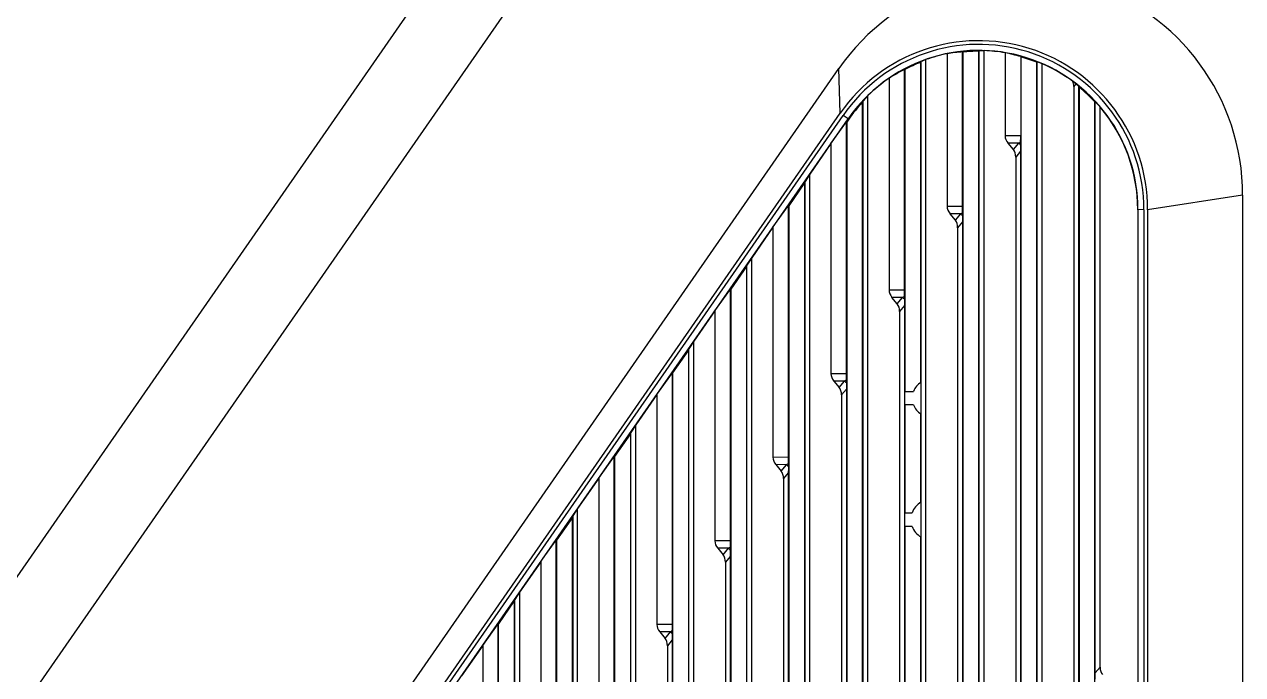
# Model space of a CAD drawing. Header units: millimetres. Extents: x 389 to 17466, y 310 to 5904.
# Drawn here: x 4587.7 to 4818.5, y 1272.6 to 1395.7 of the extents above; entities that cross this region are included whole.
import ezdxf

# ---------------------------------------------------------------- set-up
doc = ezdxf.new("R2010")
doc.units = ezdxf.units.MM

msp = doc.modelspace()

# ---------------------------------------------------------------- linework, layer by layer
at = {"color": 7, "linetype": 'Continuous'}
for p, q in [((4532.462, 1213.6368), (4790.8254, 1585.5477)), ((4532.5668, 1187.4964), (4799.9646, 1572.4123)), ((4762.5375, 1390.1843), (4762.5375, 1361.275)), ((4765.4837, 1361.2723), (4765.4837, 1390.5491)), ((4765.4837, 1390.5491), (4765.5375, 1390.5004)), ((4765.5375, 1390.5004), (4765.5375, 1186.3781)), ((4768.6205, 1390.7317), (4768.5375, 1390.6488)), ((4768.5375, 1190.6966), (4768.5375, 1390.6488)), ((4768.6205, 1241.2889), (4768.6205, 1390.7317)), ((4769.5375, 1242.3749), (4769.5375, 1390.7639)), ((4773.5375, 1390.3694), (4773.5375, 1374.6448)), ((4603.3982, 1187.798), (4742.044, 1387.3769)), ((4742.2567, 1378.9194), (4742.044, 1387.3769)), ((4757.6205, 1388.6934), (4757.5375, 1388.5716)), ((4757.5375, 1327.9506), (4757.5375, 1388.5716)), ((4757.6205, 1225.4546), (4757.6205, 1388.6934)), ((4758.5375, 1226.5406), (4758.5375, 1389.0854)), ((4776.4837, 1389.646), (4776.4837, 1374.6363)), ((4776.4837, 1389.646), (4776.5375, 1389.5754)), ((4776.5375, 1389.5754), (4776.5375, 1202.2125)), ((4779.6205, 1388.6269), (4779.5375, 1388.5706)), ((4779.5375, 1206.5309), (4779.5375, 1388.5706)), ((4779.6205, 1257.1233), (4779.6205, 1388.6269)), ((4780.5375, 1388.2962), (4779.6205, 1388.6269)), ((4780.5375, 1258.2093), (4780.5375, 1388.2962)), ((4751.5375, 1385.5223), (4751.5375, 1345.4392)), ((4754.4837, 1345.4363), (4754.4837, 1387.2182)), ((4754.4837, 1387.2182), (4754.5375, 1387.1858)), ((4754.5375, 1387.1858), (4754.5375, 1326.2539)), ((4786.9367, 1384.4804), (4786.3768, 1384.9203)), ((4786.9367, 1384.4804), (4786.5375, 1383.9976)), ((4786.5375, 1383.9976), (4786.5375, 1216.3777)), ((4787.4546, 1384.0371), (4786.9355, 1384.4773)), ((4787.4546, 1384.0371), (4787.4546, 1217.782)), ((4787.4546, 1384.0371), (4787.5375, 1383.8627)), ((4787.5375, 1383.8627), (4787.5375, 1218.0468)), ((4746.5375, 1381.0481), (4746.6205, 1381.2579)), ((4746.5375, 1159.0278), (4746.5375, 1381.0481)), ((4747.5375, 1382.2551), (4746.6205, 1381.2579)), ((4746.6205, 1209.6202), (4746.6205, 1381.2579)), ((4747.5375, 1210.7062), (4747.5375, 1382.2551)), ((4790.6205, 1381.0844), (4790.5375, 1381.0517)), ((4790.5375, 1222.3653), (4790.5375, 1381.0517)), ((4790.6205, 1272.9577), (4790.6205, 1381.0844)), ((4791.5375, 1380.1242), (4790.6205, 1381.0844)), ((4609.6208, 1187.9917), (4742.2567, 1378.9194)), ((4610.4732, 1187.9917), (4742.8182, 1378.5008)), ((4743.7652, 1377.8724), (4742.8351, 1378.525)), ((4791.5375, 1274.0437), (4791.5375, 1380.1242)), ((4611.7868, 1187.8911), (4743.7652, 1377.8724)), ((4740.5375, 1373.1688), (4743.4837, 1377.2744)), ((4743.4837, 1329.6019), (4743.4837, 1377.2744)), ((4743.4837, 1377.2744), (4743.5375, 1377.2576)), ((4743.8993, 1377.7783), (4743.5375, 1377.2576)), ((4743.5375, 1377.2576), (4743.5375, 1157.2632)), ((4743.7647, 1377.8718), (4743.8993, 1377.7783)), ((4776.4837, 1374.642), (4773.5375, 1374.6448)), ((4776.1108, 1373.2555), (4776.4741, 1373.5227)), ((4740.5375, 1373.1688), (4736.5375, 1367.4108)), ((4740.5375, 1373.1688), (4740.5375, 1329.6048)), ((4775.1016, 1372.0358), (4774.0924, 1373.2574)), ((4776.1108, 1373.2555), (4774.0924, 1373.2574)), ((4775.1016, 1372.0358), (4776.1108, 1373.2555)), ((4776.4546, 1371.7276), (4775.5375, 1370.6192)), ((4776.4546, 1371.7052), (4776.4546, 1201.9476)), ((4775.5375, 1370.6192), (4775.5375, 1200.5433)), ((4736.5375, 1367.4108), (4735.6205, 1366.0065)), ((4736.5375, 1194.7207), (4736.5375, 1367.4108)), ((4735.5375, 1365.7417), (4732.5375, 1361.4232)), ((4735.6205, 1366.0065), (4735.5375, 1365.7417)), ((4735.5375, 1365.7417), (4735.5375, 1156.2488)), ((4735.6205, 1193.6347), (4735.6205, 1366.0065)), ((4818.5375, 1363.4145), (4800.5375, 1360.6623)), ((4818.5375, 1363.4145), (4818.5375, 1156.5385)), ((4729.5375, 1357.3344), (4732.4837, 1361.4401)), ((4732.4837, 1313.7676), (4732.4837, 1361.4401)), ((4732.4837, 1361.4401), (4732.5375, 1361.4232)), ((4732.5375, 1361.4232), (4732.5375, 1156.2239)), ((4765.4837, 1361.2723), (4762.5375, 1361.275)), ((4764.1016, 1358.666), (4763.0924, 1359.8876)), ((4765.1108, 1359.8857), (4763.0924, 1359.8876)), ((4764.1016, 1358.666), (4765.1108, 1359.8857)), ((4765.1108, 1359.8857), (4765.4741, 1360.1529)), ((4798.6685, 1360.6623), (4798.6685, 1234.821)), ((4798.7013, 1360.6623), (4798.6685, 1360.6623)), ((4799.8375, 1360.6688), (4798.7013, 1360.6631)), ((4798.7013, 1360.6631), (4798.7013, 1238.4263)), ((4799.8375, 1360.6399), (4799.8375, 1235.4662)), ((4800.5375, 1360.6623), (4800.5375, 1156.4336)), ((4765.4546, 1358.3578), (4764.5375, 1357.2494)), ((4765.4546, 1358.3354), (4765.4546, 1186.1133)), ((4729.5375, 1357.3344), (4725.5375, 1351.5764)), ((4729.5375, 1357.3344), (4729.5375, 1313.7704)), ((4764.5375, 1357.2494), (4764.5375, 1184.709)), ((4725.5375, 1351.5764), (4724.6205, 1350.1721)), ((4725.5375, 1178.8846), (4725.5375, 1351.5764)), ((4724.5375, 1349.9073), (4721.5375, 1345.5888)), ((4724.6205, 1350.1721), (4724.5375, 1349.9073)), ((4724.5375, 1349.9073), (4724.5375, 1156.2488)), ((4724.6205, 1177.7986), (4724.6205, 1350.1721)), ((4718.5375, 1341.5), (4721.4837, 1345.6057)), ((4721.4837, 1297.9332), (4721.4837, 1345.6057)), ((4721.4837, 1345.6057), (4721.5375, 1345.5888)), ((4721.5375, 1345.5888), (4721.5375, 1156.2239)), ((4754.4837, 1345.4363), (4751.5375, 1345.4392)), ((4753.1016, 1342.8301), (4752.0924, 1344.0518)), ((4754.1108, 1344.0498), (4752.0924, 1344.0518)), ((4753.1016, 1342.8301), (4754.1108, 1344.0498)), ((4754.1108, 1344.0498), (4754.4741, 1344.3169)), ((4718.5375, 1341.5), (4714.5375, 1335.7421)), ((4718.5375, 1341.5), (4718.5375, 1297.9361)), ((4754.4546, 1342.5219), (4753.5375, 1341.4136)), ((4753.5375, 1341.4136), (4753.5375, 1168.8746)), ((4754.4546, 1342.4996), (4754.4546, 1170.2789)), ((4713.6205, 1334.3378), (4713.5375, 1334.0729)), ((4714.5375, 1335.7421), (4713.6205, 1334.3378)), ((4713.6205, 1156.3317), (4713.6205, 1334.3378)), ((4714.5375, 1156.3626), (4714.5375, 1335.7421)), ((4713.5375, 1334.0729), (4710.5375, 1329.7545)), ((4713.5375, 1334.0729), (4713.5375, 1156.2488)), ((4707.5375, 1325.6657), (4710.4837, 1329.7713)), ((4710.4837, 1282.0988), (4710.4837, 1329.7713)), ((4710.4837, 1329.7713), (4710.5375, 1329.7545)), ((4710.5375, 1329.7545), (4710.5375, 1158.982)), ((4743.4837, 1329.6019), (4740.5375, 1329.6048)), ((4741.0924, 1328.2174), (4742.1016, 1326.9957)), ((4743.1108, 1328.2154), (4741.0924, 1328.2174)), ((4742.1016, 1326.9957), (4743.1108, 1328.2154)), ((4743.1108, 1328.2154), (4743.4741, 1328.4825)), ((4757.5742, 1327.9823), (4757.5742, 1321.9818)), ((4707.5375, 1325.6657), (4703.5375, 1319.9077)), ((4707.5375, 1325.6657), (4707.5375, 1282.1017)), ((4743.4546, 1326.6875), (4742.5375, 1325.5792)), ((4742.5375, 1325.5792), (4742.5375, 1156.3626)), ((4743.4546, 1326.6652), (4743.4546, 1157.2632)), ((4754.5008, 1323.6979), (4754.5008, 1326.2662)), ((4754.5008, 1326.2662), (4756.1898, 1326.2662)), ((4756.1898, 1323.6979), (4754.5008, 1323.6979)), ((4754.5375, 1323.7101), (4754.5375, 1303.2539)), ((4757.5375, 1305.2477), (4757.5375, 1322.0135)), ((4702.5375, 1318.2386), (4699.5375, 1313.9201)), ((4702.6205, 1318.5034), (4702.5375, 1318.2386)), ((4702.5375, 1318.2386), (4702.5375, 1158.982)), ((4703.5375, 1319.9077), (4702.6205, 1318.5034)), ((4702.6205, 1158.982), (4702.6205, 1318.5034)), ((4703.5375, 1158.982), (4703.5375, 1319.9077)), ((4696.5375, 1309.8313), (4699.4837, 1313.937)), ((4699.4837, 1266.2645), (4699.4837, 1313.937)), ((4699.4837, 1313.937), (4699.5375, 1313.9201)), ((4699.5375, 1313.9201), (4699.5375, 1158.982)), ((4732.4837, 1313.7676), (4729.5375, 1313.7704)), ((4730.0924, 1312.383), (4731.1016, 1311.1614)), ((4732.1108, 1312.3811), (4730.0924, 1312.383)), ((4731.1016, 1311.1614), (4732.1108, 1312.3811)), ((4732.1108, 1312.3811), (4732.4741, 1312.6482)), ((4696.5375, 1309.8313), (4692.5375, 1304.0734)), ((4696.5375, 1309.8313), (4696.5375, 1266.2674)), ((4732.4546, 1310.8531), (4731.5375, 1309.7448)), ((4731.5375, 1309.7448), (4731.5375, 1156.3626)), ((4732.4546, 1310.8308), (4732.4546, 1156.3317)), ((4757.5742, 1305.277), (4757.5742, 1298.6871)), ((4691.5375, 1302.4042), (4688.5375, 1298.0858)), ((4691.6205, 1302.669), (4691.5375, 1302.4042)), ((4691.5375, 1158.982), (4691.5375, 1302.4042)), ((4692.5375, 1304.0734), (4691.6205, 1302.669)), ((4691.6205, 1302.669), (4691.6205, 1158.982)), ((4692.5375, 1158.982), (4692.5375, 1304.0734)), ((4754.5008, 1300.6979), (4754.5008, 1303.2662)), ((4754.5008, 1303.2662), (4755.9233, 1303.2662)), ((4755.9233, 1300.6979), (4754.5008, 1300.6979)), ((4754.5375, 1300.7101), (4754.5375, 1170.5437)), ((4686.0057, 1294.6494), (4688.4837, 1298.1026)), ((4688.4837, 1250.4301), (4688.4837, 1298.1026)), ((4688.4837, 1298.1026), (4688.5375, 1298.0858)), ((4688.5375, 1298.0858), (4688.5375, 1158.982)), ((4721.4837, 1297.9332), (4718.5375, 1297.9361)), ((4757.5375, 1174.8622), (4757.5375, 1298.7164)), ((4719.0924, 1296.5487), (4720.1016, 1295.327)), ((4721.1108, 1296.5467), (4719.0924, 1296.5487)), ((4720.1016, 1295.327), (4721.1108, 1296.5467)), ((4721.4546, 1295.0188), (4720.5375, 1293.9105)), ((4721.1108, 1296.5467), (4721.4741, 1296.8138)), ((4685.5375, 1293.9969), (4681.5375, 1288.239)), ((4685.5375, 1293.9969), (4685.5375, 1250.433)), ((4720.5375, 1293.9105), (4720.5375, 1156.3626)), ((4721.4546, 1294.9965), (4721.4546, 1156.3317)), ((4681.5375, 1288.239), (4680.6205, 1286.8347)), ((4681.5375, 1288.239), (4681.5375, 1158.982)), ((4680.5375, 1286.5699), (4677.5375, 1282.2514)), ((4680.6205, 1286.8347), (4680.5375, 1286.5699)), ((4680.5375, 1286.5699), (4680.5375, 1158.982)), ((4680.6205, 1158.982), (4680.6205, 1286.8347)), ((4674.5375, 1278.1626), (4677.4837, 1282.2683)), ((4677.4837, 1234.5957), (4677.4837, 1282.2683)), ((4677.4837, 1282.2683), (4677.5375, 1282.2514)), ((4677.5375, 1158.982), (4677.5375, 1282.2514)), ((4710.4837, 1282.0988), (4707.5375, 1282.1017)), ((4708.0924, 1280.7143), (4709.1016, 1279.4926)), ((4710.1108, 1280.7123), (4708.0924, 1280.7143)), ((4709.1016, 1279.4926), (4710.1108, 1280.7123)), ((4710.4546, 1279.1844), (4709.5375, 1278.0761)), ((4710.1108, 1280.7123), (4710.4741, 1280.9795)), ((4710.4546, 1279.1621), (4710.4546, 1158.982)), ((4674.5375, 1278.1626), (4670.5375, 1272.4046)), ((4674.5375, 1278.1626), (4674.5375, 1234.5986)), ((4709.5375, 1278.0761), (4709.5375, 1158.982)), ((4790.6205, 1272.9354), (4791.5375, 1274.0437))]:
    msp.add_line(p, q, dxfattribs=at)
for centre, radius, start, end in [((4768.5354, 1360.6553), 31.3021, 359.971702, 145.242733), ((4768.5374, 1360.6621), 30.1639, 0.002025, 145.210626), ((4768.5374, 1360.6621), 30.1311, 101.487974, 109.382893), ((4768.5374, 1360.6621), 30, 89.999838, 95.741173), ((4770.1357, 1360.5773), 30.1925, 91.135175, 92.876562), ((4768.5374, 1360.6621), 30.1311, 80.445999, 88.097134), ((4768.5374, 1360.6621), 30.0001, 111.51077, 117.826274), ((4770.1712, 1360.6046), 30.7653, 112.218662, 114.076122), ((4768.5374, 1360.6621), 30.0001, 68.488215, 74.533687), ((4768.5374, 1360.6621), 30.1311, 53.66414, 66.527143), ((4768.5374, 1360.6621), 30.1311, 124.365084, 134.202195), ((4768.5374, 1360.6621), 30, 42.824274, 50.684355), ((4768.5374, 1360.6621), 30.0001, 137.180576, 145.212099), ((4768.5374, 1360.6621), 30.1311, 0.000682, 40.237132), ((4904.2801, 1371.0527), 127.8296, 178.89354, 179.174355), ((4712.9927, 1374.6278), 63.491, 359.002693, 0.007688), ((4772.7234, 1369.5891), 4.9917, 41.468605, 47.265006), ((4857.7688, 1371.6719), 81.3142, 179.138407, 179.976533), ((4761.7234, 1356.2193), 4.9917, 41.468804, 47.265003), ((4893.2766, 1357.6829), 127.8261, 178.893528, 179.174342), ((4701.9908, 1361.258), 63.4929, 359.002697, 0.007703), ((4846.7691, 1358.3021), 81.3145, 179.13839, 179.976532), ((4750.7234, 1340.3835), 4.9916, 41.468022, 47.263688), ((4835.7629, 1342.4662), 81.3084, 179.138337, 179.976515), ((4882.2672, 1341.8471), 127.8167, 178.893511, 179.174309), ((4691.0116, 1345.4219), 63.4721, 359.002521, 0.00755), ((4739.7234, 1324.5491), 4.9916, 41.468022, 47.263688), ((4824.7629, 1326.6319), 81.3084, 179.138337, 179.976515), ((4871.2627, 1326.0128), 127.8122, 178.893503, 179.174311), ((4680.0116, 1329.5875), 63.4721, 359.002521, 0.00755), ((4759.5375, 1324.982), 3.5855, 123.200006, 159.014044), ((4759.5375, 1324.982), 3.5855, 200.985956, 236.799994), ((4669.0116, 1313.7531), 63.4721, 359.002519, 0.007549), ((4728.7234, 1308.7148), 4.9916, 41.468022, 47.263692), ((4813.7629, 1310.7975), 81.3084, 179.138337, 179.976515), ((4860.2557, 1310.1785), 127.8052, 178.893494, 179.174316), ((4759.5375, 1301.982), 3.8356, 120.788519, 160.44004), ((4759.5375, 1301.982), 3.8356, 199.55996, 239.211481), ((4658.0115, 1297.9188), 63.4722, 359.002518, 0.007549), ((4717.7234, 1292.8804), 4.9916, 41.468023, 47.263696), ((4802.7629, 1294.9631), 81.3084, 179.138337, 179.976515), ((4849.2468, 1294.3443), 127.7963, 178.893483, 179.174323), ((4647.0114, 1282.0844), 63.4723, 359.002517, 0.007549), ((4706.7234, 1277.0461), 4.9916, 41.468024, 47.263701), ((4791.7629, 1279.1288), 81.3084, 179.138337, 179.976515), ((4838.236, 1278.5101), 127.7856, 178.893469, 179.174332), ((4709.3121, 1272.991), 81.3084, 359.138337, 359.976515)]:
    msp.add_arc(centre, radius, start, end, dxfattribs=at)
for centre, major_axis, ratio, start_param, end_param in [((4776.5375, 1363.4145), (34.4936, -23.9624), 1, 0.60715412, 3.14159334), ((4768.5375, 1360.6623), (26.2808, -18.257), 1, 0.6071548, 3.14159164), ((4782.5777, 1381.6028), (3.3201, 4.0158), 0.5373726, -0.57635433, -0.29591328), ((4782.4818, 1374.6381), (8.9443, -0.0083), 0.4472136, -3.14117816, -2.78707627), ((4771.5777, 1368.2263), (3.3205, 4.0132), 0.53754668, -0.57615187, -0.10251721), ((4771.4818, 1361.2684), (8.9442, -0.0082), 0.44721527, -3.14118069, -2.78707881), ((4760.5777, 1354.8565), (3.3205, 4.0132), 0.53754668, -0.57615187, -0.10251721), ((4760.4818, 1345.4322), (8.9443, -0.0088), 0.44721342, -3.14115501, -2.78705587), ((4749.5777, 1339.0207), (3.3206, 4.0131), 0.5375563, -0.57614068, -0.10251901), ((4749.4818, 1329.5978), (8.9443, -0.0088), 0.44721342, -3.14115501, -2.78705587), ((4738.5777, 1323.1864), (3.3206, 4.0131), 0.5375563, -0.57614068, -0.10251901), ((4738.4818, 1313.7634), (8.9443, -0.0088), 0.44721342, -3.14115501, -2.78705587), ((4727.5777, 1307.352), (3.3206, 4.0131), 0.5375563, -0.57614068, -0.10251901), ((4727.4818, 1297.9291), (8.9443, -0.0088), 0.44721342, -3.14115501, -2.78705587), ((4716.5777, 1291.5177), (3.3206, 4.0131), 0.5375563, -0.57614068, -0.10251901), ((4716.4818, 1282.0947), (8.9443, -0.0088), 0.44721342, -3.14115501, -2.78705587), ((4705.5777, 1275.6833), (3.3206, 4.0131), 0.5375563, -0.57614068, -0.10251901), ((4795.4973, 1276.4365), (-3.3206, -4.0131), 0.5375563, -0.57614068, -0.10251901)]:
    msp.add_ellipse(centre, major_axis=major_axis, ratio=ratio, start_param=start_param, end_param=end_param, dxfattribs=at)
for points in [[(4765.4837, 1390.5491), (4764.497, 1390.4743), (4763.512, 1390.3563), (4762.5375, 1390.1843)], [(4776.4837, 1389.646), (4775.5155, 1389.9378), (4774.5301, 1390.1759), (4773.5375, 1390.3694)], [(4754.4837, 1387.2182), (4753.47, 1386.7118), (4752.4867, 1386.1412), (4751.5375, 1385.5223)]]:
    msp.add_open_spline(points, degree=3, dxfattribs=at)

doc.saveas('drawing.dxf')
